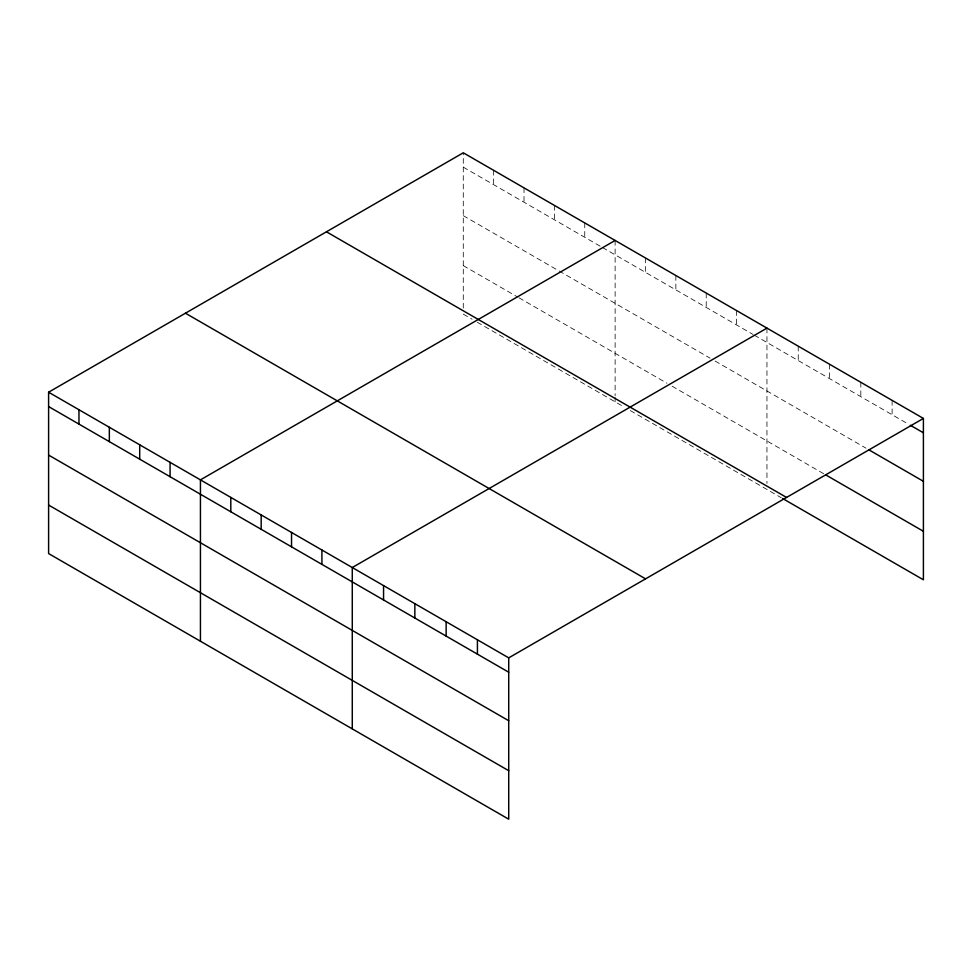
<?xml version="1.0" encoding="UTF-8"?>
<svg xmlns="http://www.w3.org/2000/svg" width="972" height="972" viewBox="0 0 972 972"><rect width="100%" height="100%" fill="white"/><g stroke="black" fill="none" stroke-linecap="round" stroke-linejoin="round"><path stroke-width="0.73" stroke-dasharray="4.86 3.65" d="M463.28 308.075L463.28 152.798M463.28 167.16L601.206 246.791M602.47 247.52L753.045 334.453M754.308 335.182L909.063 424.521M463.28 215.663L710.022 358.121M715.088 361.037L866.04 448.189M463.28 265.635L517.699 297.055M518.963 297.784L666.999 383.26M672.065 386.176L824.317 474.081M463.28 314.138L472.137 319.253M477.203 322.182L623.975 406.916M630.306 410.573L781.306 497.749M892.114 400.379L892.114 414.74M860.828 382.312L860.828 396.673M829.541 364.245L829.541 378.618M798.243 346.19L798.243 360.551M766.957 328.123L766.957 483.412M736.594 310.59L736.594 324.952M706.231 293.058L706.231 307.419M675.856 275.526L675.856 289.887M645.493 257.993L645.493 272.354M615.118 240.461L615.118 395.75M615.118 397.256L615.118 401.813M584.755 222.928L584.755 237.29M554.392 205.396L554.392 219.757M524.017 187.863L524.017 202.225M493.655 170.331L493.655 184.692"/><path stroke-width="1.46" d="M923.4 418.434L463.28 152.798L48.6 392.214L48.6 553.566L508.721 819.202L508.721 657.862L923.4 418.434L923.4 579.786L782.606 498.502M615.118 240.461L200.439 479.876L200.439 641.228M766.957 328.123L352.277 567.539L352.277 728.891M910.363 425.274L923.4 432.807M868.652 449.696L923.4 481.31M825.629 474.834L923.4 531.283M326.434 231.798L786.555 497.445M185.445 313.203L645.566 578.85M48.6 392.214L508.721 657.862M48.6 406.575L508.721 672.223M48.6 455.078L508.721 720.726M48.6 505.051L508.721 770.699M477.422 639.795L477.422 654.156M446.136 621.728L446.136 636.089M414.85 603.661L414.85 618.034M383.563 585.606L383.563 599.967M321.914 550.006L321.914 564.368M291.539 532.474L291.539 546.835M261.176 514.941L261.176 529.303M230.801 497.409L230.801 511.77M170.076 462.344L170.076 476.705M139.701 444.812L139.701 459.173M109.338 427.279L109.338 441.64M78.963 409.747L78.963 424.108"/></g></svg>
